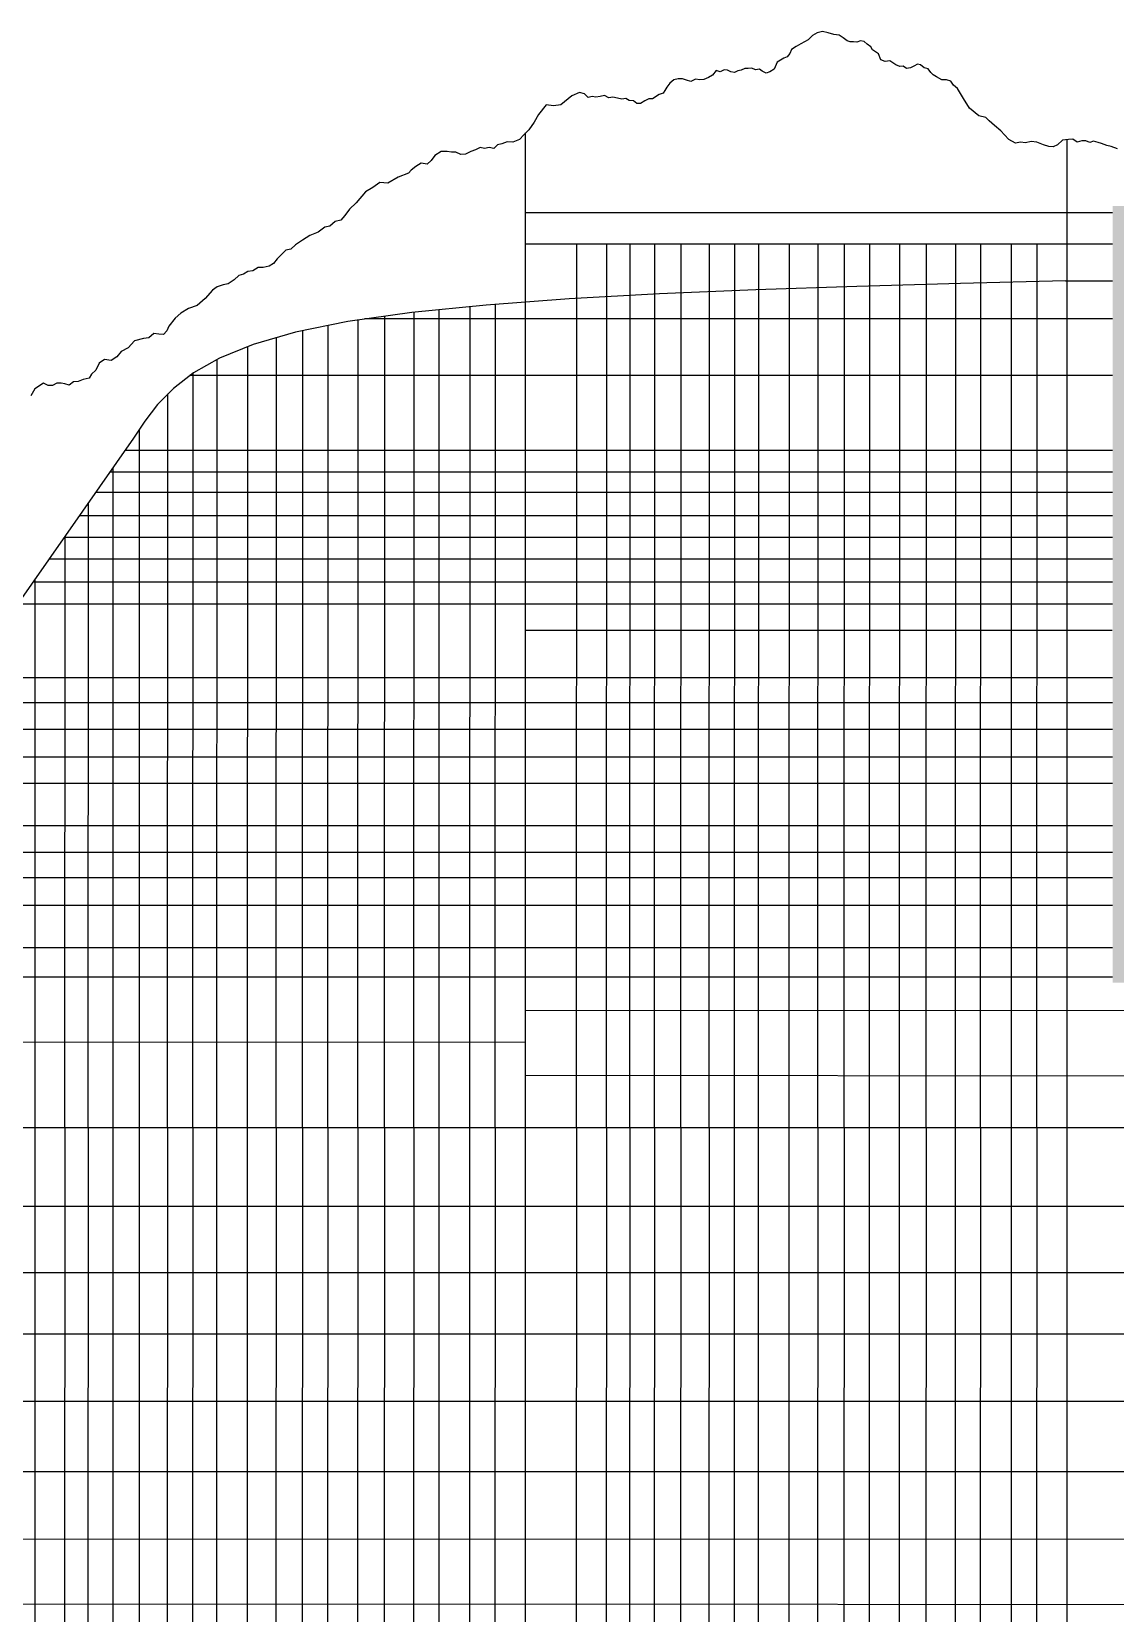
# Model space of a CAD drawing. Extents: x -15455 to 10897, y -24374 to 16165.
# Drawn here: x -2257 to 381, y 2517 to 6368 of the extents above; entities that cross this region are included whole.
import ezdxf

# ---------------------------------------------------------------- set-up
doc = ezdxf.new("R2010")
doc.units = 0
doc.header["$MEASUREMENT"] = 0
for name, color, linetype in [('COASTLINE', 7, 'CONTINUOUS'), ('MAP_BORDER', 7, 'CONTINUOUS'), ('STREETS-SPRAWL-12M', 7, 'CONTINUOUS'), ('STREETS-SPRAWL-20M', 7, 'CONTINUOUS')]:
    doc.layers.add(name, color=color, linetype=linetype)

msp = doc.modelspace()

# ---------------------------------------------------------------- linework, layer by layer
at = {"layer": 'COASTLINE', "color": 7, "linetype": 'CONTINUOUS'}
msp.add_lwpolyline([(386.5, 6083), (371, 6088.4), (360.1, 6091.1), (347.7, 6095.6), (338.9, 6098), (328.1, 6101.9), (318.6, 6098.6), (309, 6102.6), (299.2, 6102.1), (288.3, 6099.4), (277.9, 6106), (266.6, 6105.4), (252.6, 6103.6), (240, 6092.2), (230, 6087.6), (219.3, 6088.7), (206.2, 6092.9), (189.9, 6099.1), (176.4, 6101.1), (162.7, 6097.8), (150.4, 6099.2), (138.3, 6097), (121.6, 6105.5), (111.3, 6116.6), (102.5, 6126.7), (87.2, 6139.9), (73.6, 6151), (65.8, 6159.2), (48.8, 6163.2), (25.9, 6181.8), (11.7, 6205.5), (-3.6, 6229.6), (-12.6, 6237.6), (-19.2, 6247.5), (-29.8, 6251.1), (-41.4, 6250.6), (-54.2, 6258.1), (-62.6, 6262.8), (-68.5, 6268.3), (-74.5, 6277.7), (-84, 6280.3), (-93.2, 6287.7), (-101, 6288.8), (-109.9, 6284.1), (-117.5, 6279.7), (-127, 6278.4), (-135.7, 6284.2), (-143.7, 6283.3), (-153.5, 6287.7), (-168.2, 6297.2), (-179, 6295.3), (-190, 6299.6), (-195.7, 6313.8), (-210.5, 6324.1), (-214.4, 6331.5), (-223, 6337.8), (-230.1, 6344.1), (-239.2, 6346.1), (-247.9, 6342.4), (-256.6, 6343.7), (-264.3, 6343.3), (-271.5, 6345.6), (-281.9, 6353.1), (-291.1, 6359.9), (-304.6, 6361.1), (-318.2, 6365.3), (-331.6, 6368.2), (-344.9, 6365.4), (-356, 6358.6), (-367, 6348.3), (-384.4, 6338.4), (-396.2, 6332.3), (-407, 6324.4), (-411.7, 6314.7), (-418.3, 6306.9), (-425.8, 6303.3), (-442.1, 6294), (-449.4, 6276.8), (-460.4, 6270.2), (-469, 6267.3), (-478.5, 6271.7), (-485.3, 6276.7), (-495.1, 6274.9), (-504, 6279.1), (-512.6, 6278.5), (-520.9, 6278.6), (-529.9, 6274.1), (-538.2, 6272.5), (-546.4, 6268.9), (-554.8, 6270.3), (-563.2, 6274.3), (-571.2, 6275.4), (-581.3, 6270.6), (-590.8, 6273.3), (-600, 6262.4), (-609.5, 6256.4), (-621, 6251.6), (-630.7, 6250.8), (-641.2, 6252.4), (-652.3, 6246.8), (-662.8, 6250.3), (-672.3, 6253.2), (-683, 6253.3), (-693.4, 6250.7), (-703.2, 6242.8), (-710.5, 6233.1), (-715.4, 6224.9), (-719.5, 6218.4), (-729.8, 6215.1), (-745.4, 6204.7), (-754.5, 6204.4), (-764.7, 6199.4), (-775, 6193.6), (-783.7, 6192.9), (-791.6, 6199.8), (-802.2, 6200.6), (-810.6, 6205), (-820.4, 6204), (-831.1, 6206.2), (-841.9, 6208.9), (-852.4, 6206.7), (-862.9, 6212.5), (-873, 6210.3), (-884, 6208.5), (-893, 6210), (-902.1, 6207.5), (-911.1, 6216.8), (-923.2, 6220.2), (-942.5, 6211.9), (-968.7, 6189.8), (-986.7, 6187.7), (-1004.7, 6190.3), (-1023.6, 6166.2), (-1033.5, 6147.6), (-1046.9, 6129.5), (-1059.3, 6117.3), (-1069.4, 6105.2), (-1085.9, 6098.7), (-1099.8, 6100.2), (-1112.9, 6094.7), (-1122.9, 6092.8), (-1132, 6083.6), (-1143.3, 6085.8), (-1154.7, 6083.7), (-1164.9, 6086.1), (-1176.3, 6080.1), (-1188, 6076.4), (-1200.9, 6070.2), (-1212.3, 6068.7), (-1224.5, 6074.6), (-1235.3, 6075.1), (-1245.7, 6076.4), (-1260.5, 6076.5), (-1275.4, 6066.4), (-1284.2, 6054.6), (-1294.5, 6045.5), (-1308.6, 6048), (-1321.6, 6039.9), (-1333.3, 6030.7), (-1340.1, 6023.9), (-1364.5, 6013.7), (-1390.4, 5999), (-1409.4, 6001.2), (-1426.8, 5989), (-1444.7, 5978), (-1466.8, 5951.7), (-1483.2, 5935.8), (-1494.5, 5920.5), (-1504.6, 5909.6), (-1518, 5906.1), (-1531.2, 5894.7), (-1543.5, 5892.3), (-1559.7, 5879.8), (-1579.9, 5872.2), (-1597.8, 5860.4), (-1615.1, 5849.4), (-1626.6, 5838.7), (-1638, 5836.2), (-1659.4, 5815.1), (-1668.8, 5803.8), (-1679.1, 5796.9), (-1693.2, 5794.3), (-1705.8, 5793.8), (-1718.8, 5785.9), (-1730.7, 5783.9), (-1741.4, 5777.5), (-1753, 5774.3), (-1764, 5763.9), (-1778.8, 5754.2), (-1791.3, 5751.8), (-1805.8, 5747), (-1816.6, 5738.6), (-1834.6, 5718.3), (-1854.6, 5701.7), (-1875.7, 5694.2), (-1893.6, 5682.7), (-1907.7, 5670.8), (-1923.3, 5651.2), (-1928.1, 5639.4), (-1935.9, 5630.7), (-1947.4, 5631.3), (-1959.7, 5633.5), (-1971.5, 5622.7), (-1984.5, 5620.8), (-2007, 5615.7), (-2022.2, 5598.1), (-2039.4, 5589.5), (-2049.5, 5576.5), (-2063.5, 5567.8), (-2080, 5569.8), (-2092.6, 5560.7), (-2100.9, 5543.9), (-2111.7, 5534.5), (-2117.2, 5524.8), (-2131.8, 5521.4), (-2144.1, 5516.6), (-2154.9, 5515.4), (-2165.6, 5507.3), (-2176, 5511.1), (-2185.4, 5512), (-2195.9, 5512.3), (-2206.7, 5506.5), (-2217.2, 5506.8), (-2228, 5512.1), (-2249.1, 5498.4), (-2258.9, 5481.7)], dxfattribs=at)
at = {"layer": 'MAP_BORDER', "color": 7, "linetype": 'CONTINUOUS'}
msp.add_solid([(374.4, 4052.9), (374.4, 5943.6), (1942.2, 4052.9), (1942.2, 5943.6)], dxfattribs=at)
at = {"layer": 'STREETS-SPRAWL-12M', "color": 253, "linetype": 'CONTINUOUS'}
for p, q in [((374.4, 5927), (-1054.9, 5927)), ((374.4, 5850.5), (-1054.9, 5850.5)), ((-930.5, 5850.5), (-931.2, 3700.6)), ((-857.9, 5850.5), (-858.5, 3700.6)), ((-800.9, 5850.5), (-801.6, 3700.6)), ((-740.7, 5850.5), (-741.3, 3700.6)), ((-676.6, 5850.5), (-677.2, 3700.6)), ((-607.8, 5850.5), (-608.5, 3700.6)), ((-546.3, 5850.5), (-546.9, 3700.6)), ((-488, 5850.5), (-488.7, 3700.6)), ((-413.4, 5850.5), (-414, 3700.6)), ((-343.4, 5850.5), (-344, 3700.6)), ((-279.2, 5850.5), (-279.9, 3700.6)), ((-217.7, 5850.5), (-218.3, 3700.6)), ((-144.6, 5850.5), (-145.3, 3700.6)), ((-79.5, 5850.5), (-80.2, 3700.6)), ((-8.4, 5850.5), (-9, 3700.6)), ((52.9, 5850.5), (52.2, 3700.6)), ((127.7, 5850.5), (127.1, 3700.6)), ((189.8, 5850.5), (189.1, 3700.6)), ((374.4, 5760.6), (260, 5760.6)), ((-1190.8, 5699.1), (-1191.4, 3700.6)), ((-1128.8, 5704.5), (-1129.3, 3700.6)), ((-1463.2, 5666.6), (-1463.7, 3700.6)), ((374.4, 5669.1), (-1446.7, 5669.1)), ((-1398.1, 5676.1), (-1398.6, 3700.6)), ((-1326.9, 5685.1), (-1327.5, 3700.6)), ((-1265.7, 5691.8), (-1266.2, 3700.6)), ((-1661.9, 5624.3), (-1662.5, 3700.6)), ((-1597.8, 5640.7), (-1598.3, 3700.6)), ((-1536.2, 5653.8), (-1536.8, 3700.6)), ((-1732, 5601.8), (-1732.5, 3700.6)), ((-1806.6, 5570.2), (-1807.1, 3700.6)), ((374.4, 5531.2), (-1872.7, 5531.2)), ((-1864.9, 5536.6), (-1865.4, 3700.6)), ((-1926.4, 5486.3), (-1926.9, 3700.6)), ((-1995.2, 5399.7), (-1995.7, 3700.6)), ((374.4, 5348.4), (-2030.1, 5348.4)), ((374.4, 5296), (-2066.7, 5296)), ((-2059.3, 5306.5), (-2059.8, 3700.6)), ((374.4, 5246.5), (-2101.3, 5246.5)), ((-2119.6, 5220.4), (-2120, 3700.6)), ((374.4, 5189.3), (-2141.3, 5189.3)), ((374.4, 5137), (-2177.9, 5137)), ((-2176.6, 5138.9), (-2177, 3700.6)), ((374.4, 5084.1), (-2214.9, 5084.1)), ((374.4, 5027.7), (-2254.4, 5027.7)), ((-2249.3, 5035), (-2249.6, 3700.6)), ((374.4, 4974.3), (-2291.7, 4974.3)), ((374.4, 4795), (-2417.1, 4795)), ((374.4, 4733.9), (-2459.8, 4733.9)), ((374.4, 4669.2), (-2505.1, 4669.2)), ((374.4, 4601.7), (-2552.3, 4601.7)), ((374.4, 4537.9), (-2596.9, 4537.9)), ((374.4, 4434.3), (-2669.3, 4434.3)), ((374.4, 4369.6), (-2714.6, 4369.6)), ((374.4, 4307.8), (-2757.8, 4307.8)), ((374.4, 4240.8), (-2804.6, 4240.8)), ((374.4, 4137.7), (-2876.8, 4137.7)), ((374.4, 4066.4), (-2926.6, 4066.4)), ((-1054.9, 3985.6), (1818.4, 3984.8)), ((-3036.9, 3908.7), (-1054.9, 3908.1)), ((-1054.9, 3827.7), (1818.4, 3824.7)), ((-2249.3, 3700.6), (-2249.9, 1712.5)), ((-2176.6, 3700.6), (-2177.2, 1712.5)), ((-2119.7, 3700.6), (-2120.3, 1712.5)), ((-2059.5, 3700.6), (-2060, 1712.5)), ((-1995.3, 3700.6), (-1995.9, 1712.5)), ((-1926.6, 3700.6), (-1927.2, 1712.5)), ((-1865.1, 3700.6), (-1865.6, 1712.5)), ((-1806.8, 3700.6), (-1807.4, 1712.5)), ((-1732.2, 3700.6), (-1732.7, 1712.5)), ((-1662.1, 3700.6), (-1662.7, 1712.5)), ((-1598, 3700.6), (-1598.6, 1712.5)), ((-1536.4, 3700.6), (-1537, 1712.5)), ((-1463.4, 3700.6), (-1464, 1712.5)), ((-1398.3, 3700.6), (-1398.9, 1712.5)), ((-1327.1, 3700.6), (-1327.7, 1712.5)), ((-1265.9, 3700.6), (-1266.5, 1712.5)), ((-1191, 3700.6), (-1191.6, 1712.5)), ((-1129, 3700.6), (-1129.6, 1712.5)), ((-930.8, 3700.6), (-931.4, 1712.5)), ((-858.1, 3700.6), (-858.7, 1712.5)), ((-801.2, 3700.6), (-801.8, 1712.5)), ((-741, 3700.6), (-741.5, 1712.5)), ((-676.8, 3700.6), (-677.4, 1712.5)), ((-608.1, 3700.6), (-608.7, 1712.5)), ((-546.6, 3700.6), (-547.1, 1712.5)), ((-488.3, 3700.6), (-488.9, 1712.5)), ((-413.7, 3700.6), (-414.3, 1712.5)), ((-343.6, 3700.6), (-344.2, 1712.5)), ((-279.5, 3700.6), (-280.1, 1712.5)), ((-217.9, 3700.6), (-218.5, 1712.5)), ((-144.9, 3700.6), (-145.5, 1712.5)), ((-79.8, 3700.6), (-80.4, 1712.5)), ((-8.6, 3700.6), (-9.2, 1712.5)), ((52.6, 3700.6), (52, 1712.5)), ((127.5, 3700.6), (126.9, 1712.5)), ((189.5, 3700.6), (188.9, 1712.5)), ((-2348, 3508.8), (-1054.9, 3508.4)), ((-1054.9, 3508.8), (1818.4, 3508)), ((-2348, 3347.4), (-1054.9, 3347)), ((-1054.9, 3347.4), (1818.4, 3346.6)), ((-2348, 3198.2), (-1054.9, 3197.8)), ((-1054.9, 3198.2), (1818.4, 3197.4)), ((-2358.4, 3034.4), (2483.8, 3034.4)), ((-2348, 2863.2), (-1054.9, 2862.8)), ((-1054.9, 2863.2), (1818.4, 2862.4)), ((-2348, 2698.8), (-1054.9, 2698.4)), ((-1054.9, 2698.8), (1818.4, 2697.9)), ((-2348, 2540.8), (-1054.9, 2539.5)), ((-1054.9, 2540.8), (1818.4, 2537.9))]:
    msp.add_line(p, q, dxfattribs=at)
at = {"layer": 'STREETS-SPRAWL-20M', "color": 252, "linetype": 'CONTINUOUS'}
for p, q in [((-1054.9, -4062.4), (-1054.9, 6121.6)), ((263.6, -6065.8), (263.6, 6105)), ((-493.9, 5739.6), (-728.4, 5729.6)), ((-248.6, 5747.9), (-493.9, 5739.6)), ((3.9, 5755.2), (-248.6, 5747.9)), ((260, 5761.9), (3.9, 5755.2)), ((-1150.8, 5702.6), (-1331.5, 5684.5)), ((-948.6, 5717.5), (-1150.8, 5702.6)), ((-728.4, 5729.6), (-948.6, 5717.5)), ((-1487.1, 5662.6), (-1615.2, 5636.5)), ((-1331.5, 5684.5), (-1487.1, 5662.6)), ((-1615.2, 5636.5), (-1718.1, 5606.7)), ((-1718.1, 5606.7), (-1799.5, 5573.6)), ((-1799.5, 5573.6), (-1863, 5537.8)), ((-1863, 5537.8), (-1912.1, 5499.8)), ((-1912.1, 5499.8), (-1950.5, 5460.2)), ((-1950.5, 5460.2), (-1981.6, 5419.5)), ((-1981.6, 5419.5), (-2009.2, 5378.3)), ((-2009.2, 5378.3), (-4362.1, 2013.7)), ((373.7, 4910.3), (-1054.9, 4910.3)), ((-2358.4, 3700.6), (1829.9, 3700.6))]:
    msp.add_line(p, q, dxfattribs=at)

doc.saveas('drawing.dxf')
